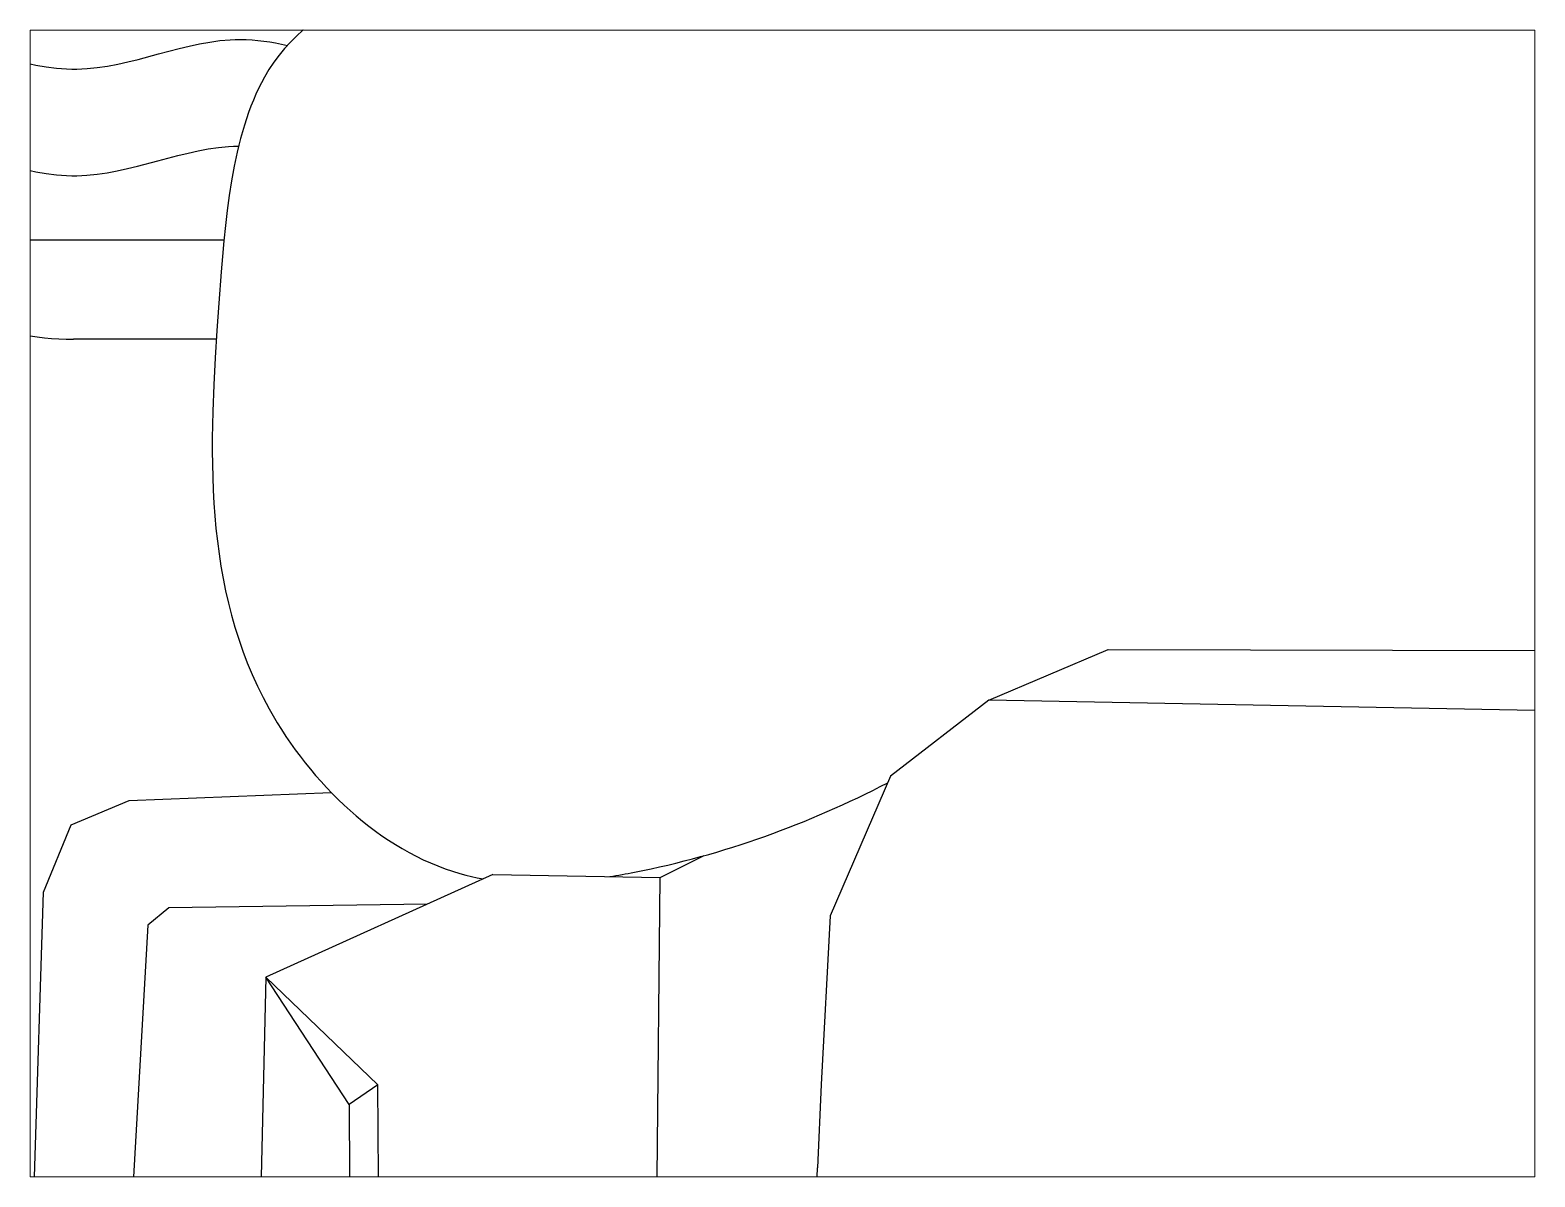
# Paper-space layout 'www.ceco.net' of a CAD drawing. Header units: millimetres. Extents: x 27 to 240, y 20 to 183.
# The model-space entities are those that its viewports show. They can reach past a viewport. Long polylines and large blocks are cut down to what shows.
import ezdxf

# ---------------------------------------------------------------- set-up
doc = ezdxf.new("R2010")
doc.units = ezdxf.units.MM
doc.layers.add('ceco.net 412', color=7, linetype='Continuous')

msp = doc.modelspace()

# ---------------------------------------------------------------- linework, layer by layer
at = {"layer": 'ceco.net 412'}
for p, q in [((-50.17, 250.77), (52.91, 250.77)), ((50.75, 222.81), (10.59, 222.81)), ((267.99, 121.28), (301.56, 135.59)), ((301.56, 135.59), (591.5, 134.91)), ((267.99, 121.28), (240.41, 99.99)), ((451.69, 117.9), (267.99, 121.28)), ((240.41, 99.99), (223.4, 60.7)), ((26.3, 93.09), (83.08, 95.38)), ((9.94, 86.27), (26.3, 93.09)), ((2.13, 67.3), (9.94, 86.27)), ((175.63, 71.45), (187.97, 77.6)), ((128.52, 72.31), (64.67, 43.45)), ((128.52, 72.31), (175.63, 71.45)), ((174.02, -91.38), (175.63, 71.45)), ((-2.13, -67.3), (2.13, 67.3)), ((110.03, 63.96), (37.37, 62.97)), ((37.37, 62.97), (31.47, 58.09)), ((223.4, 60.7), (220.84, 13.24)), ((31.47, 58.09), (25.13, -55.67)), ((64.67, 43.45), (62.26, -59.28)), ((96.18, 13.12), (64.67, 43.45)), ((88.1, 7.66), (64.67, 43.45)), ((96.18, 13.12), (88.1, 7.66)), ((96.45, -26.65), (96.18, 13.12)), ((220.84, 13.24), (219.81, -10.18)), ((88.1, 7.66), (88.3, -20.08)), ((219.45, -63.73), (219.81, -10.18))]:
    msp.add_line(p, q, dxfattribs=at)
msp.add_arc((10.59, 302.81), 80, 180, 270, dxfattribs=at)
for points, knots in [([(566.29, 234.87), (560.47, 248.55), (537.94, 288.96), (431.03, 365.45), (276.84, 301.16), (61.16, 350.47), (49.47, 213.57), (45.68, 128.81), (98.62, 77.17), (123.6, 71.47), (125.78, 71.08)], [58.380476, 58.380476, 58.380476, 58.380476, 60.152257, 63.905712, 72.40029, 79.843501, 82.394149, 86.920516, 89.711007, 89.975493, 89.975493, 89.975493, 89.975493]), ([(-69.38, 300.77), (-57.73, 304.23), (-30.75, 312.24), (11.55, 290.8), (46.61, 309.48), (66.34, 306.41), (70.75, 305.43)], [0.026318, 0.026318, 0.026318, 0.026318, 35.548106, 82.282899, 129.017691, 142.44061, 142.44061, 142.44061, 142.44061]), ([(-63.45, 272.51), (-53.78, 275.29), (-28.78, 281.24), (11.39, 260.88), (41.89, 276.97), (57.05, 277.1)], [6.05457, 6.05457, 6.05457, 6.05457, 35.548106, 82.282899, 128.525307, 128.525307, 128.525307, 128.525307]), ([(161.42, 71.71), (163.73, 72.08), (191.4, 77.07), (217.26, 86.54), (239.59, 98.1)], [91.37147, 91.37147, 91.37147, 91.37147, 91.641645, 94.609831, 94.609831, 94.609831, 94.609831])]:
    msp.add_open_spline(points, degree=3, knots=knots, dxfattribs=at)

psp = doc.layouts.new('www.ceco.net')

# ---------------------------------------------------------------- viewports
at = {"layer": '0'}
psp.add_viewport(center=(133.35, 101.6), size=(213.36, 162.56), view_center_point=(210, 148.5), view_height=322.4396, dxfattribs=at)

doc.saveas('drawing.dxf')
